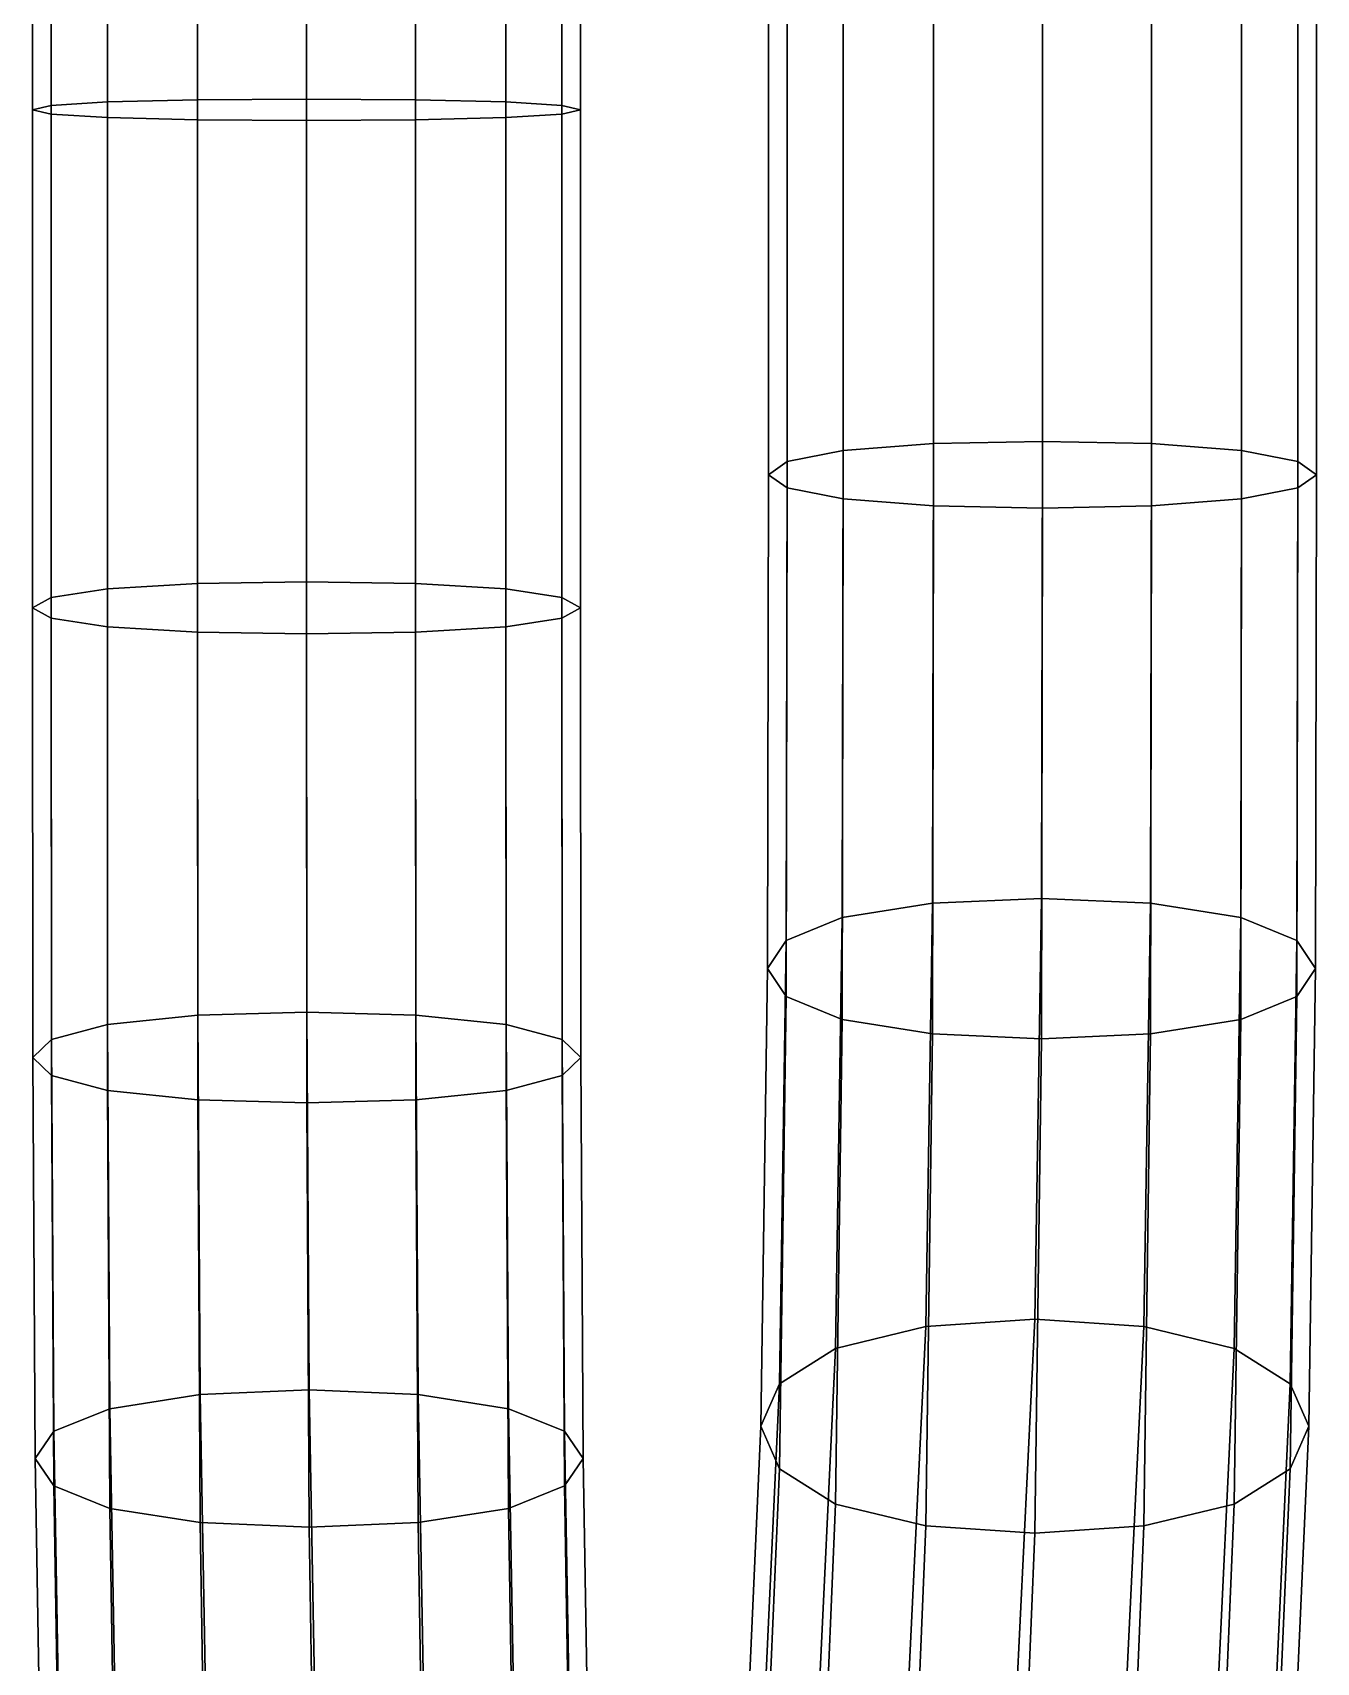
# Model space of a CAD drawing. Extents: x -10606 to 81047, y -69897 to 84397.
# Drawn here: x 69287 to 79756, y -56027 to -42732 of the extents above; entities that cross this region are included whole.
import ezdxf

# ---------------------------------------------------------------- set-up
doc = ezdxf.new("R2010")
doc.units = 0

msp = doc.modelspace()

# ---------------------------------------------------------------- linework, layer by layer
for points in [[(69286.828125, -39064.28125, -131135.171875), (69286.828125, -43361.535156, -131077.09375), (69439.171875, -43396.199219, -131947.65625), (69439.171875, -39055.003906, -132007.359375)], [(69439.171875, -39073.558594, -130262.976563), (69439.171875, -43326.871094, -130206.523438), (69286.828125, -43361.535156, -131077.09375), (69286.828125, -39064.28125, -131135.171875)], [(69439.171875, -39055.003906, -132007.359375), (69439.171875, -43396.199219, -131947.65625), (69896.203125, -43424.921875, -132668.984375), (69896.203125, -39047.316406, -132730.03125)], [(69896.203125, -39081.242188, -129540.304688), (69896.203125, -43298.148438, -129485.195313), (69439.171875, -43326.871094, -130206.523438), (69439.171875, -39073.558594, -130262.976563)], [(69896.203125, -39047.316406, -132730.03125), (69896.203125, -43424.921875, -132668.984375), (70632.53125, -43442.75, -133116.703125), (70632.53125, -39042.546875, -133178.59375)], [(69896.203125, -39081.242188, -129540.304688), (70632.53125, -39086.015625, -129091.75), (70632.53125, -43280.320313, -129037.476563), (69896.203125, -43298.148438, -129485.195313)], [(70632.53125, -39042.546875, -133178.59375), (70632.53125, -43442.75, -133116.703125), (71521.203125, -43448.691406, -133265.953125), (71521.203125, -39040.953125, -133328.109375)], [(70632.53125, -39086.015625, -129091.75), (71521.203125, -39087.605469, -128942.234375), (71521.203125, -43274.378906, -128888.234375), (70632.53125, -43280.320313, -129037.476563)], [(71521.203125, -39040.953125, -133328.109375), (71521.203125, -43448.691406, -133265.953125), (72409.875, -43442.75, -133116.703125), (72409.875, -39042.546875, -133178.59375)], [(71521.203125, -39087.605469, -128942.234375), (72409.875, -39086.015625, -129091.75), (72409.875, -43280.320313, -129037.46875), (71521.203125, -43274.378906, -128888.234375)], [(72409.875, -39042.546875, -133178.59375), (72409.875, -43442.75, -133116.703125), (73146.203125, -43424.921875, -132668.984375), (73146.203125, -39047.316406, -132730.03125)], [(72409.875, -39086.015625, -129091.75), (73146.203125, -39081.242188, -129540.304688), (73146.203125, -43298.148438, -129485.195313), (72409.875, -43280.320313, -129037.46875)], [(73603.234375, -39055.003906, -132007.359375), (73146.203125, -39047.316406, -132730.03125), (73146.203125, -43424.921875, -132668.984375), (73603.234375, -43396.199219, -131947.65625)], [(73146.203125, -39081.242188, -129540.304688), (73603.234375, -39073.558594, -130262.976563), (73603.234375, -43326.871094, -130206.523438), (73146.203125, -43298.148438, -129485.195313)], [(73755.578125, -39064.28125, -131135.171875), (73603.234375, -39055.003906, -132007.359375), (73603.234375, -43396.199219, -131947.65625), (73755.578125, -43361.535156, -131077.09375)], [(73603.234375, -39073.558594, -130262.976563), (73755.578125, -39064.28125, -131135.171875), (73755.578125, -43361.535156, -131077.09375), (73603.234375, -43326.871094, -130206.523438)], [(75439.171875, -46446.492188, -85876.265625), (75286.828125, -46338.398438, -86699.890625), (75286.828125, -42106.472656, -85987.007813), (75439.171875, -42099.84375, -85150.101563)], [(75286.828125, -46338.398438, -86699.890625), (75439.171875, -46230.300781, -87523.515625), (75439.171875, -42113.105469, -86823.90625), (75286.828125, -42106.472656, -85987.007813)], [(75896.203125, -46536.054688, -85193.828125), (75439.171875, -46446.492188, -85876.265625), (75439.171875, -42099.84375, -85150.101563), (75896.203125, -42094.351563, -84456.664063)], [(75439.171875, -46230.300781, -87523.515625), (75896.203125, -46140.738281, -88205.953125), (75896.203125, -42118.597656, -87517.34375), (75439.171875, -42113.105469, -86823.90625)], [(75896.203125, -46536.054688, -85193.828125), (75896.203125, -42094.351563, -84456.664063), (76632.53125, -42090.941406, -84026.257813), (76632.53125, -46591.644531, -84770.25)], [(75896.203125, -46140.738281, -88205.953125), (76632.53125, -46085.148438, -88629.53125), (76632.53125, -42122.007813, -87947.75), (75896.203125, -42118.597656, -87517.34375)], [(76632.53125, -46591.644531, -84770.25), (76632.53125, -42090.941406, -84026.257813), (77521.203125, -42089.804688, -83882.789063), (77521.203125, -46610.175781, -84629.0625)], [(76632.53125, -46085.148438, -88629.53125), (77521.203125, -46066.617188, -88770.726563), (77521.203125, -42123.144531, -88091.21875), (76632.53125, -42122.007813, -87947.75)], [(77521.203125, -46610.175781, -84629.0625), (77521.203125, -42089.804688, -83882.789063), (78409.875, -42090.941406, -84026.257813), (78409.875, -46591.644531, -84770.25)], [(77521.203125, -46066.617188, -88770.726563), (78409.875, -46085.148438, -88629.53125), (78409.875, -42122.007813, -87947.75), (77521.203125, -42123.144531, -88091.21875)], [(78409.875, -46591.644531, -84770.25), (78409.875, -42090.941406, -84026.257813), (79146.203125, -42094.351563, -84456.664063), (79146.203125, -46536.054688, -85193.828125)], [(78409.875, -46085.148438, -88629.53125), (79146.203125, -46140.738281, -88205.953125), (79146.203125, -42118.597656, -87517.34375), (78409.875, -42122.007813, -87947.75)], [(79146.203125, -46536.054688, -85193.828125), (79146.203125, -42094.351563, -84456.664063), (79603.234375, -42099.84375, -85150.101563), (79603.234375, -46446.492188, -85876.265625)], [(79603.234375, -46230.300781, -87523.515625), (79603.234375, -42113.105469, -86823.90625), (79146.203125, -42118.597656, -87517.34375), (79146.203125, -46140.738281, -88205.953125)], [(79603.234375, -46446.492188, -85876.265625), (79603.234375, -42099.84375, -85150.101563), (79755.578125, -42106.472656, -85987.007813), (79755.578125, -46338.398438, -86699.890625)], [(79755.578125, -46338.398438, -86699.890625), (79755.578125, -42106.472656, -85987.007813), (79603.234375, -42113.105469, -86823.90625), (79603.234375, -46230.300781, -87523.515625)], [(69439.171875, -43326.871094, -130206.523438), (69439.171875, -47340.054688, -129829.640625), (69286.828125, -47424.691406, -130692.257813), (69286.828125, -43361.535156, -131077.09375)], [(69896.203125, -43298.148438, -129485.195313), (69896.203125, -47269.929688, -129114.898438), (69439.171875, -47340.054688, -129829.640625), (69439.171875, -43326.871094, -130206.523438)], [(69896.203125, -43298.148438, -129485.195313), (70632.53125, -43280.320313, -129037.476563), (70632.53125, -47226.402344, -128671.265625), (69896.203125, -47269.929688, -129114.898438)], [(70632.53125, -43280.320313, -129037.476563), (71521.203125, -43274.378906, -128888.234375), (71521.203125, -47211.894531, -128523.390625), (70632.53125, -47226.402344, -128671.265625)], [(71521.203125, -43274.378906, -128888.234375), (72409.875, -43280.320313, -129037.46875), (72409.875, -47226.402344, -128671.265625), (71521.203125, -47211.894531, -128523.390625)], [(72409.875, -43280.320313, -129037.46875), (73146.203125, -43298.148438, -129485.195313), (73146.203125, -47269.929688, -129114.898438), (72409.875, -47226.402344, -128671.265625)], [(73146.203125, -43298.148438, -129485.195313), (73603.234375, -43326.871094, -130206.523438), (73603.234375, -47340.054688, -129829.640625), (73146.203125, -47269.929688, -129114.898438)], [(73603.234375, -43326.871094, -130206.523438), (73755.578125, -43361.535156, -131077.09375), (73755.578125, -47424.691406, -130692.265625), (73603.234375, -47340.054688, -129829.640625)], [(69286.828125, -43361.535156, -131077.09375), (69286.828125, -47424.691406, -130692.257813), (69439.171875, -47509.324219, -131554.875), (69439.171875, -43396.199219, -131947.65625)], [(69439.171875, -43396.199219, -131947.65625), (69439.171875, -47509.324219, -131554.875), (69896.203125, -47579.449219, -132269.625), (69896.203125, -43424.921875, -132668.984375)], [(69896.203125, -43424.921875, -132668.984375), (69896.203125, -47579.449219, -132269.625), (70632.53125, -47622.976563, -132713.265625), (70632.53125, -43442.75, -133116.703125)], [(70632.53125, -43442.75, -133116.703125), (70632.53125, -47622.976563, -132713.265625), (71521.203125, -47637.484375, -132861.140625), (71521.203125, -43448.691406, -133265.953125)], [(71521.203125, -43448.691406, -133265.953125), (71521.203125, -47637.484375, -132861.140625), (72409.875, -47622.976563, -132713.265625), (72409.875, -43442.75, -133116.703125)], [(72409.875, -43442.75, -133116.703125), (72409.875, -47622.976563, -132713.265625), (73146.203125, -47579.449219, -132269.625), (73146.203125, -43424.921875, -132668.984375)], [(73603.234375, -43396.199219, -131947.65625), (73146.203125, -43424.921875, -132668.984375), (73146.203125, -47579.449219, -132269.625), (73603.234375, -47509.324219, -131554.890625)], [(73755.578125, -43361.535156, -131077.09375), (73603.234375, -43396.199219, -131947.65625), (73603.234375, -47509.324219, -131554.890625), (73755.578125, -47424.691406, -130692.265625)], [(75888.390625, -49950.617188, -89339.546875), (76624.71875, -49833.582031, -89746.773438), (76632.53125, -46085.148438, -88629.53125), (75896.203125, -46140.738281, -88205.953125)], [(76624.71875, -49833.582031, -89746.773438), (77513.390625, -49794.570313, -89882.515625), (77521.203125, -46066.617188, -88770.726563), (76632.53125, -46085.148438, -88629.53125)], [(77513.390625, -49794.570313, -89882.515625), (78402.0625, -49833.582031, -89746.773438), (78409.875, -46085.148438, -88629.53125), (77521.203125, -46066.617188, -88770.726563)], [(78402.0625, -49833.582031, -89746.773438), (79138.390625, -49950.617188, -89339.546875), (79146.203125, -46140.738281, -88205.953125), (78409.875, -46085.148438, -88629.53125)], [(75431.359375, -50139.171875, -88683.453125), (75439.171875, -46230.300781, -87523.515625), (75286.828125, -46338.398438, -86699.890625), (75279.015625, -50366.742188, -87891.617188)], [(75888.390625, -49950.617188, -89339.546875), (75896.203125, -46140.738281, -88205.953125), (75439.171875, -46230.300781, -87523.515625), (75431.359375, -50139.171875, -88683.453125)], [(79138.390625, -49950.617188, -89339.546875), (79595.421875, -50139.171875, -88683.453125), (79603.234375, -46230.300781, -87523.515625), (79146.203125, -46140.738281, -88205.953125)], [(79595.421875, -50139.171875, -88683.453125), (79747.765625, -50366.742188, -87891.617188), (79755.578125, -46338.398438, -86699.890625), (79603.234375, -46230.300781, -87523.515625)], [(75279.015625, -50366.742188, -87891.617188), (75286.828125, -46338.398438, -86699.890625), (75439.171875, -46446.492188, -85876.265625), (75431.359375, -50594.308594, -87099.78125)], [(79747.765625, -50366.742188, -87891.617188), (79595.421875, -50594.308594, -87099.78125), (79603.234375, -46446.492188, -85876.265625), (79755.578125, -46338.398438, -86699.890625)], [(75431.359375, -50594.308594, -87099.78125), (75439.171875, -46446.492188, -85876.265625), (75896.203125, -46536.054688, -85193.828125), (75888.390625, -50782.863281, -86443.695313)], [(79595.421875, -50594.308594, -87099.78125), (79138.390625, -50782.863281, -86443.695313), (79146.203125, -46536.054688, -85193.828125), (79603.234375, -46446.492188, -85876.265625)], [(75888.390625, -50782.863281, -86443.695313), (75896.203125, -46536.054688, -85193.828125), (76632.53125, -46591.644531, -84770.25), (76624.71875, -50899.898438, -86036.46875)], [(76624.71875, -50899.898438, -86036.46875), (76632.53125, -46591.644531, -84770.25), (77521.203125, -46610.175781, -84629.0625), (77513.390625, -50938.910156, -85900.726563)], [(77513.390625, -50938.910156, -85900.726563), (77521.203125, -46610.175781, -84629.0625), (78409.875, -46591.644531, -84770.25), (78402.0625, -50899.898438, -86036.46875)], [(78402.0625, -50899.898438, -86036.46875), (78409.875, -46591.644531, -84770.25), (79146.203125, -46536.054688, -85193.828125), (79138.390625, -50782.863281, -86443.695313)], [(69896.203125, -47269.929688, -129114.898438), (69898.804688, -50822.578125, -128485.710938), (69441.773438, -50944.664063, -129188.492188), (69439.171875, -47340.054688, -129829.640625)], [(69896.203125, -47269.929688, -129114.898438), (70632.53125, -47226.402344, -128671.265625), (70635.132813, -50746.800781, -128049.5), (69898.804688, -50822.578125, -128485.710938)], [(70632.53125, -47226.402344, -128671.265625), (71521.203125, -47211.894531, -128523.390625), (71523.804688, -50721.539063, -127904.101563), (70635.132813, -50746.800781, -128049.5)], [(71521.203125, -47211.894531, -128523.390625), (72409.875, -47226.402344, -128671.265625), (72412.476563, -50746.800781, -128049.5), (71523.804688, -50721.539063, -127904.101563)], [(72409.875, -47226.402344, -128671.265625), (73146.203125, -47269.929688, -129114.898438), (73148.804688, -50822.578125, -128485.710938), (72412.476563, -50746.800781, -128049.5)], [(73146.203125, -47269.929688, -129114.898438), (73603.234375, -47340.054688, -129829.640625), (73605.835938, -50944.664063, -129188.5), (73148.804688, -50822.578125, -128485.710938)], [(69439.171875, -47340.054688, -129829.640625), (69441.773438, -50944.664063, -129188.492188), (69289.429688, -51092.011719, -130036.679688), (69286.828125, -47424.691406, -130692.257813)], [(69286.828125, -47424.691406, -130692.257813), (69289.429688, -51092.011719, -130036.679688), (69441.773438, -51239.355469, -130884.867188), (69439.171875, -47509.324219, -131554.875)], [(73603.234375, -47340.054688, -129829.640625), (73755.578125, -47424.691406, -130692.265625), (73758.179688, -51092.011719, -130036.6875), (73605.835938, -50944.664063, -129188.5)], [(73755.578125, -47424.691406, -130692.265625), (73603.234375, -47509.324219, -131554.890625), (73605.835938, -51239.355469, -130884.875), (73758.179688, -51092.011719, -130036.6875)], [(69439.171875, -47509.324219, -131554.875), (69441.773438, -51239.355469, -130884.867188), (69898.804688, -51361.441406, -131587.65625), (69896.203125, -47579.449219, -132269.625)], [(69896.203125, -47579.449219, -132269.625), (69898.804688, -51361.441406, -131587.65625), (70635.132813, -51437.21875, -132023.875), (70632.53125, -47622.976563, -132713.265625)], [(72409.875, -47622.976563, -132713.265625), (72412.476563, -51437.21875, -132023.875), (73148.804688, -51361.441406, -131587.65625), (73146.203125, -47579.449219, -132269.625)], [(73603.234375, -47509.324219, -131554.890625), (73146.203125, -47579.449219, -132269.625), (73148.804688, -51361.441406, -131587.65625), (73605.835938, -51239.355469, -130884.875)], [(70632.53125, -47622.976563, -132713.265625), (70635.132813, -51437.21875, -132023.875), (71523.804688, -51462.476563, -132169.28125), (71521.203125, -47637.484375, -132861.140625)], [(71521.203125, -47637.484375, -132861.140625), (71523.804688, -51462.476563, -132169.28125), (72412.476563, -51437.21875, -132023.875), (72409.875, -47622.976563, -132713.265625)], [(75833.703125, -53465.925781, -90855.695313), (76570.03125, -53287.417969, -91238.242188), (76624.71875, -49833.582031, -89746.773438), (75888.390625, -49950.617188, -89339.546875)], [(76570.03125, -53287.417969, -91238.242188), (77458.703125, -53227.914063, -91365.765625), (77513.390625, -49794.570313, -89882.515625), (76624.71875, -49833.582031, -89746.773438)], [(77458.703125, -53227.914063, -91365.765625), (78347.375, -53287.417969, -91238.242188), (78402.0625, -49833.582031, -89746.773438), (77513.390625, -49794.570313, -89882.515625)], [(78347.375, -53287.417969, -91238.242188), (79083.703125, -53465.925781, -90855.695313), (79138.390625, -49950.617188, -89339.546875), (78402.0625, -49833.582031, -89746.773438)], [(75833.703125, -53465.925781, -90855.695313), (75888.390625, -49950.617188, -89339.546875), (75431.359375, -50139.171875, -88683.453125), (75376.671875, -53753.523438, -90239.359375)], [(79083.703125, -53465.925781, -90855.695313), (79540.734375, -53753.523438, -90239.359375), (79595.421875, -50139.171875, -88683.453125), (79138.390625, -49950.617188, -89339.546875)], [(75376.671875, -53753.523438, -90239.359375), (75431.359375, -50139.171875, -88683.453125), (75279.015625, -50366.742188, -87891.617188), (75224.328125, -54100.625, -89495.507813)], [(79540.734375, -53753.523438, -90239.359375), (79693.078125, -54100.625, -89495.507813), (79747.765625, -50366.742188, -87891.617188), (79595.421875, -50139.171875, -88683.453125)], [(75224.328125, -54100.625, -89495.507813), (75279.015625, -50366.742188, -87891.617188), (75431.359375, -50594.308594, -87099.78125), (75376.671875, -54447.726563, -88751.65625)], [(79693.078125, -54100.625, -89495.507813), (79540.734375, -54447.726563, -88751.65625), (79595.421875, -50594.308594, -87099.78125), (79747.765625, -50366.742188, -87891.617188)], [(75376.671875, -54447.726563, -88751.65625), (75431.359375, -50594.308594, -87099.78125), (75888.390625, -50782.863281, -86443.695313), (75833.703125, -54735.328125, -88135.320313)], [(79540.734375, -54447.726563, -88751.65625), (79083.703125, -54735.328125, -88135.320313), (79138.390625, -50782.863281, -86443.695313), (79595.421875, -50594.308594, -87099.78125)], [(69898.804688, -50822.578125, -128485.710938), (70635.132813, -50746.800781, -128049.5), (70653.367188, -53842.492188, -127165.15625), (69917.039063, -53956.925781, -127588.578125)], [(70635.132813, -50746.800781, -128049.5), (71523.804688, -50721.539063, -127904.101563), (71542.039063, -53804.347656, -127024.015625), (70653.367188, -53842.492188, -127165.15625)], [(71523.804688, -50721.539063, -127904.101563), (72412.476563, -50746.800781, -128049.5), (72430.710938, -53842.492188, -127165.15625), (71542.039063, -53804.347656, -127024.015625)], [(72412.476563, -50746.800781, -128049.5), (73148.804688, -50822.578125, -128485.710938), (73167.039063, -53956.925781, -127588.578125), (72430.710938, -53842.492188, -127165.15625)], [(75833.703125, -54735.328125, -88135.320313), (75888.390625, -50782.863281, -86443.695313), (76624.71875, -50899.898438, -86036.46875), (76570.03125, -54913.835938, -87752.773438)], [(78347.375, -54913.835938, -87752.773438), (78402.0625, -50899.898438, -86036.46875), (79138.390625, -50782.863281, -86443.695313), (79083.703125, -54735.328125, -88135.320313)], [(69898.804688, -50822.578125, -128485.710938), (69917.039063, -53956.925781, -127588.578125), (69460.007813, -54141.292969, -128270.765625), (69441.773438, -50944.664063, -129188.492188)], [(73148.804688, -50822.578125, -128485.710938), (73605.835938, -50944.664063, -129188.5), (73624.070313, -54141.292969, -128270.765625), (73167.039063, -53956.925781, -127588.578125)], [(76570.03125, -54913.835938, -87752.773438), (76624.71875, -50899.898438, -86036.46875), (77513.390625, -50938.910156, -85900.726563), (77458.703125, -54973.339844, -87625.257813)], [(77458.703125, -54973.339844, -87625.257813), (77513.390625, -50938.910156, -85900.726563), (78402.0625, -50899.898438, -86036.46875), (78347.375, -54913.835938, -87752.773438)], [(69441.773438, -50944.664063, -129188.492188), (69460.007813, -54141.292969, -128270.765625), (69307.664063, -54363.800781, -129094.09375), (69289.429688, -51092.011719, -130036.679688)], [(73605.835938, -50944.664063, -129188.5), (73758.179688, -51092.011719, -130036.6875), (73776.414063, -54363.800781, -129094.09375), (73624.070313, -54141.292969, -128270.765625)], [(69289.429688, -51092.011719, -130036.679688), (69307.664063, -54363.800781, -129094.09375), (69460.007813, -54586.3125, -129917.421875), (69441.773438, -51239.355469, -130884.867188)], [(73758.179688, -51092.011719, -130036.6875), (73605.835938, -51239.355469, -130884.875), (73624.070313, -54586.3125, -129917.421875), (73776.414063, -54363.800781, -129094.09375)], [(69441.773438, -51239.355469, -130884.867188), (69460.007813, -54586.3125, -129917.421875), (69917.039063, -54770.679688, -130599.601563), (69898.804688, -51361.441406, -131587.65625)], [(73605.835938, -51239.355469, -130884.875), (73148.804688, -51361.441406, -131587.65625), (73167.039063, -54770.679688, -130599.609375), (73624.070313, -54586.3125, -129917.421875)], [(69898.804688, -51361.441406, -131587.65625), (69917.039063, -54770.679688, -130599.601563), (70653.367188, -54885.109375, -131023.03125), (70635.132813, -51437.21875, -132023.875)], [(70635.132813, -51437.21875, -132023.875), (70653.367188, -54885.109375, -131023.03125), (71542.039063, -54923.253906, -131164.171875), (71523.804688, -51462.476563, -132169.28125)], [(71523.804688, -51462.476563, -132169.28125), (71542.039063, -54923.253906, -131164.171875), (72430.710938, -54885.109375, -131023.03125), (72412.476563, -51437.21875, -132023.875)], [(72412.476563, -51437.21875, -132023.875), (72430.710938, -54885.109375, -131023.03125), (73167.039063, -54770.679688, -130599.609375), (73148.804688, -51361.441406, -131587.65625)], [(75685.265625, -56614.132813, -92677.039063), (76421.59375, -56377.21875, -93027.9375), (76570.03125, -53287.417969, -91238.242188), (75833.703125, -53465.925781, -90855.695313)], [(76421.59375, -56377.21875, -93027.9375), (77310.265625, -56298.246094, -93144.898438), (77458.703125, -53227.914063, -91365.765625), (76570.03125, -53287.417969, -91238.242188)], [(77310.265625, -56298.246094, -93144.898438), (78198.9375, -56377.21875, -93027.9375), (78347.375, -53287.417969, -91238.242188), (77458.703125, -53227.914063, -91365.765625)], [(78198.9375, -56377.21875, -93027.9375), (78935.265625, -56614.132813, -92677.039063), (79083.703125, -53465.925781, -90855.695313), (78347.375, -53287.417969, -91238.242188)], [(75685.265625, -56614.132813, -92677.039063), (75833.703125, -53465.925781, -90855.695313), (75376.671875, -53753.523438, -90239.359375), (75228.234375, -56995.824219, -92111.710938)], [(78935.265625, -56614.132813, -92677.039063), (79392.296875, -56995.824219, -92111.710938), (79540.734375, -53753.523438, -90239.359375), (79083.703125, -53465.925781, -90855.695313)], [(69917.039063, -53956.925781, -127588.578125), (70653.367188, -53842.492188, -127165.15625), (70702.84375, -56559.082031, -125995.359375), (69966.515625, -56717.527344, -126398.117188)], [(70653.367188, -53842.492188, -127165.15625), (71542.039063, -53804.347656, -127024.015625), (71591.515625, -56506.265625, -125861.101563), (70702.84375, -56559.082031, -125995.359375)], [(71542.039063, -53804.347656, -127024.015625), (72430.710938, -53842.492188, -127165.15625), (72480.1875, -56559.082031, -125995.359375), (71591.515625, -56506.265625, -125861.101563)], [(72430.710938, -53842.492188, -127165.15625), (73167.039063, -53956.925781, -127588.578125), (73216.515625, -56717.527344, -126398.117188), (72480.1875, -56559.082031, -125995.359375)], [(75228.234375, -56995.824219, -92111.710938), (75376.671875, -53753.523438, -90239.359375), (75224.328125, -54100.625, -89495.507813), (75075.890625, -57456.492188, -91429.414063)], [(79392.296875, -56995.824219, -92111.710938), (79544.640625, -57456.492188, -91429.414063), (79693.078125, -54100.625, -89495.507813), (79540.734375, -53753.523438, -90239.359375)], [(69917.039063, -53956.925781, -127588.578125), (69966.515625, -56717.527344, -126398.117188), (69509.484375, -56972.800781, -127047.015625), (69460.007813, -54141.292969, -128270.765625)], [(73167.039063, -53956.925781, -127588.578125), (73624.070313, -54141.292969, -128270.765625), (73673.546875, -56972.796875, -127047.015625), (73216.515625, -56717.527344, -126398.117188)], [(75075.890625, -57456.492188, -91429.414063), (75224.328125, -54100.625, -89495.507813), (75376.671875, -54447.726563, -88751.65625), (75228.234375, -57917.15625, -90747.117188)], [(79544.640625, -57456.492188, -91429.414063), (79392.296875, -57917.15625, -90747.117188), (79540.734375, -54447.726563, -88751.65625), (79693.078125, -54100.625, -89495.507813)], [(69460.007813, -54141.292969, -128270.765625), (69509.484375, -56972.800781, -127047.015625), (69357.140625, -57280.886719, -127830.164063), (69307.664063, -54363.800781, -129094.09375)], [(73624.070313, -54141.292969, -128270.765625), (73776.414063, -54363.800781, -129094.09375), (73825.890625, -57280.886719, -127830.164063), (73673.546875, -56972.796875, -127047.015625)], [(69307.664063, -54363.800781, -129094.09375), (69357.140625, -57280.886719, -127830.164063), (69509.484375, -57588.972656, -128613.3125), (69460.007813, -54586.3125, -129917.421875)], [(73776.414063, -54363.800781, -129094.09375), (73624.070313, -54586.3125, -129917.421875), (73673.546875, -57588.972656, -128613.3125), (73825.890625, -57280.886719, -127830.164063)], [(75228.234375, -57917.15625, -90747.117188), (75376.671875, -54447.726563, -88751.65625), (75833.703125, -54735.328125, -88135.320313), (75685.265625, -58298.847656, -90181.78125)], [(79392.296875, -57917.15625, -90747.117188), (78935.265625, -58298.847656, -90181.78125), (79083.703125, -54735.328125, -88135.320313), (79540.734375, -54447.726563, -88751.65625)], [(69460.007813, -54586.3125, -129917.421875), (69509.484375, -57588.972656, -128613.3125), (69966.515625, -57844.246094, -129262.210938), (69917.039063, -54770.679688, -130599.601563)], [(73624.070313, -54586.3125, -129917.421875), (73167.039063, -54770.679688, -130599.609375), (73216.515625, -57844.246094, -129262.210938), (73673.546875, -57588.972656, -128613.3125)], [(69917.039063, -54770.679688, -130599.601563), (69966.515625, -57844.246094, -129262.210938), (70702.84375, -58002.6875, -129664.96875), (70653.367188, -54885.109375, -131023.03125)], [(72430.710938, -54885.109375, -131023.03125), (72480.1875, -58002.6875, -129664.96875), (73216.515625, -57844.246094, -129262.210938), (73167.039063, -54770.679688, -130599.609375)], [(75685.265625, -58298.847656, -90181.78125), (75833.703125, -54735.328125, -88135.320313), (76570.03125, -54913.835938, -87752.773438), (76421.59375, -58535.761719, -89830.882813)], [(78198.9375, -58535.761719, -89830.882813), (78347.375, -54913.835938, -87752.773438), (79083.703125, -54735.328125, -88135.320313), (78935.265625, -58298.847656, -90181.78125)], [(70653.367188, -54885.109375, -131023.03125), (70702.84375, -58002.6875, -129664.96875), (71591.515625, -58055.503906, -129799.226563), (71542.039063, -54923.253906, -131164.171875)], [(71542.039063, -54923.253906, -131164.171875), (71591.515625, -58055.503906, -129799.226563), (72480.1875, -58002.6875, -129664.96875), (72430.710938, -54885.109375, -131023.03125)], [(76421.59375, -58535.761719, -89830.882813), (76570.03125, -54913.835938, -87752.773438), (77458.703125, -54973.339844, -87625.257813), (77310.265625, -58614.734375, -89713.921875)], [(77310.265625, -58614.734375, -89713.921875), (77458.703125, -54973.339844, -87625.257813), (78347.375, -54913.835938, -87752.773438), (78198.9375, -58535.761719, -89830.882813)]]:
    msp.add_3dface(points)

doc.saveas('drawing.dxf')
